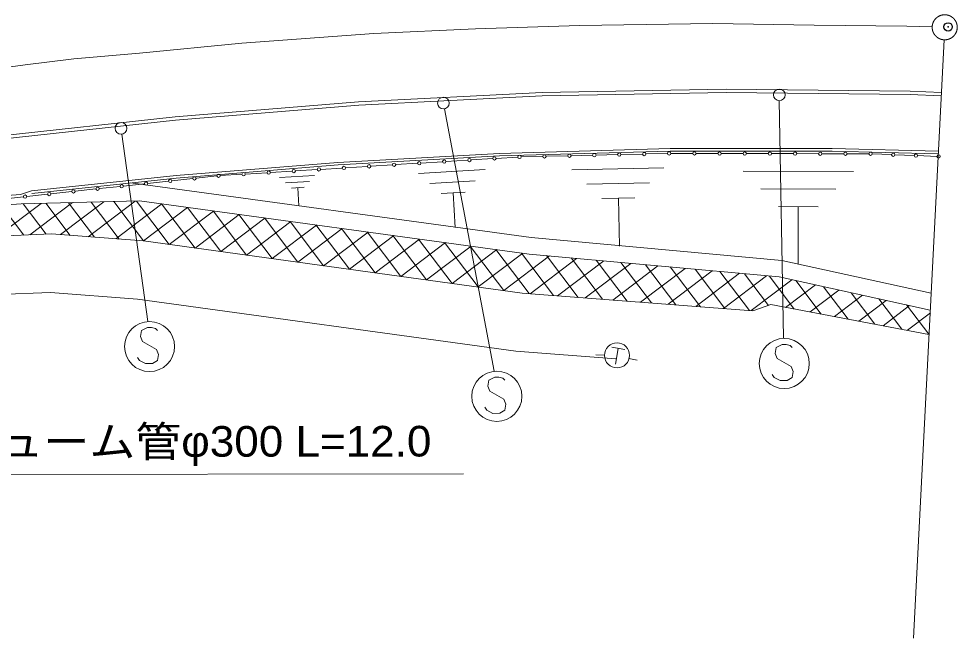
# Model space of a CAD drawing. Units: millimetres, scale not verified. Extents: x 40000 to 680000, y 20000 to 380000.
# Drawn here: x 518204 to 574409, y 248833 to 285922 of the extents above; entities that cross this region are included whole.
import ezdxf
from ezdxf.enums import TextEntityAlignment as Align

# ---------------------------------------------------------------- set-up
doc = ezdxf.new("R2010")
doc.units = ezdxf.units.MM
doc.header["$LTSCALE"] = 1000
doc.header["$PDMODE"] = 32
doc.header["$PDSIZE"] = 500
doc.linetypes.add('CHAIN', pattern=[18.5, 12, -1.5, 3.5, -1.5])
for name, color, linetype, lineweight in [('M-BMK', 2, 'CHAIN', 13), ('M-BMK-OTRS', 5, 'Continuous', 13), ('M-STR-HTXT', 7, 'Continuous', 13), ('M-STR-STRC', 7, 'Continuous', 13), ('M-WORK', 1, 'Continuous', 13)]:
    doc.layers.add(name, color=color, linetype=linetype, lineweight=lineweight)
doc.layers.add('M-OTRS', color=6, linetype='Continuous')
doc.styles.add('ＭＳ Ｐゴシック', font='')
doc.styles.get('ＭＳ Ｐゴシック').set_extended_font_data('MS PGothic')

msp = doc.modelspace()

# ---------------------------------------------------------------- linework, layer by layer
at = {"layer": 'M-BMK'}
msp.add_lwpolyline([(475139, 275762), (487012, 278142), (492106, 279100), (504299, 281164), (515286, 282718), (518595, 283169), (521503, 283521), (525442, 283864), (531562, 284454), (539475, 285049), (545568, 285317), (551795, 285526), (559773, 285632), (565839, 285548), (571391, 285486), (572910, 285436)], dxfattribs=at)
msp.add_circle((573659, 285412), 750, dxfattribs=at)
at = {"layer": 'M-BMK-OTRS'}
msp.add_line((573621, 284663), (571787, 248833), dxfattribs=at)
at = {"layer": 'M-OTRS'}
msp.add_point((573861, 285434), dxfattribs=at)
at = {"layer": 'M-STR-HTXT'}
msp.add_lwpolyline([(507030, 280095), (514184, 258633), (544848, 258668)], dxfattribs=at)
at = {"layer": 'M-STR-STRC'}
for p, q in [((543700, 280530), (546670, 264820)), ((563747, 281021), (564000, 266823)), ((524377, 279013), (525938, 267806)), ((549587, 277683), (548293, 277653)), ((551081, 277718), (549787, 277688)), ((552575, 277753), (551281, 277723)), ((554069, 277787), (552775, 277757)), ((555563, 277822), (554269, 277792)), ((557057, 277857), (555763, 277827)), ((558565, 277857), (557257, 277859)), ((560073, 277854), (558765, 277856)), ((561581, 277851), (560273, 277854)), ((563089, 277849), (561781, 277851)), ((564597, 277846), (563289, 277848)), ((566105, 277843), (564797, 277846)), ((567612, 277841), (566305, 277843)), ((569120, 277838), (567812, 277841)), ((570477, 277789), (569320, 277834)), ((571834, 277737), (570677, 277782)), ((573191, 277684), (572034, 277729)), ((540584, 277175), (539282, 277093)), ((542086, 277269), (540784, 277187)), ((543588, 277363), (542285, 277281)), ((545089, 277457), (543787, 277375)), ((546591, 277551), (545289, 277469)), ((548093, 277644), (546791, 277563)), ((531573, 276611), (530271, 276530)), ((533075, 276705), (531773, 276624)), ((534577, 276799), (533275, 276718)), ((536079, 276893), (534776, 276812)), ((537580, 276987), (536278, 276906)), ((539082, 277081), (537780, 277000)), ((525725, 276043), (524475, 275908)), ((527174, 276200), (525924, 276065)), ((528623, 276357), (527373, 276221)), ((530072, 276513), (528822, 276378)), ((519930, 275417), (518680, 275282)), ((521379, 275574), (520129, 275439)), ((522828, 275730), (521578, 275595)), ((524277, 275887), (523027, 275752)), ((518481, 275261), (517231, 275126)), ((525557, 267254), (525498, 266894)), ((525917, 267435), (525557, 267254)), ((526157, 267435), (525917, 267435)), ((526397, 267375), (526157, 267435)), ((526517, 267255), (526397, 267375)), ((525498, 266894), (525618, 266594)), ((525618, 266594), (526458, 266115)), ((563929, 266424), (563569, 266244)), ((564169, 266425), (563929, 266424)), ((564409, 266365), (564169, 266425)), ((526458, 266115), (526579, 265816)), ((563569, 266244), (563509, 265884)), ((563509, 265884), (563630, 265584)), ((564529, 266245), (564409, 266365)), ((525439, 265454), (525319, 265634)), ((525799, 265275), (525439, 265454)), ((526519, 265455), (526219, 265275)), ((526579, 265816), (526519, 265455)), ((563630, 265584), (564470, 265105)), ((526219, 265275), (525799, 265275)), ((564470, 265105), (564590, 264805)), ((564590, 264805), (564531, 264445)), ((546354, 264278), (546294, 263918)), ((546714, 264458), (546354, 264278)), ((546954, 264459), (546714, 264458)), ((547194, 264399), (546954, 264459)), ((547314, 264279), (547194, 264399)), ((563451, 264444), (563331, 264624)), ((563811, 264264), (563451, 264444)), ((564231, 264265), (563811, 264264)), ((564531, 264445), (564231, 264265)), ((546294, 263918), (546415, 263618)), ((546415, 263618), (547255, 263139)), ((547255, 263139), (547375, 262839)), ((546236, 262478), (546116, 262658)), ((546596, 262298), (546236, 262478)), ((547316, 262479), (547016, 262299)), ((547375, 262839), (547316, 262479)), ((547016, 262299), (546596, 262298))]:
    msp.add_line(p, q, dxfattribs=at)
for centre, radius in [((563752, 281367), 350), ((543635, 280872), 350), ((524329, 279362), 350), ((546691, 277557), 100), ((548193, 277651), 100), ((549687, 277685), 100), ((551181, 277720), 100), ((552675, 277755), 100), ((554169, 277790), 100), ((555663, 277824), 100), ((557157, 277859), 100), ((558665, 277857), 100), ((560173, 277854), 100), ((561681, 277851), 100), ((563189, 277849), 100), ((564697, 277846), 100), ((566205, 277843), 100), ((567712, 277841), 100), ((569220, 277838), 100), ((570577, 277785), 100), ((571934, 277733), 100), ((573291, 277680), 100), ((537680, 276993), 100), ((539182, 277087), 100), ((540684, 277181), 100), ((542186, 277275), 100), ((543687, 277369), 100), ((545189, 277463), 100), ((530171, 276524), 100), ((531673, 276618), 100), ((533175, 276712), 100), ((534677, 276805), 100), ((536178, 276899), 100), ((524376, 275898), 100), ((525825, 276054), 100), ((527274, 276211), 100), ((528722, 276367), 100), ((520029, 275428), 100), ((521478, 275585), 100), ((522927, 275741), 100), ((518581, 275272), 100), ((526038, 266295), 1500), ((564050, 265284), 1500), ((546835, 263318), 1500)]:
    msp.add_circle(centre, radius, dxfattribs=at)
at = {"layer": 'M-WORK'}
for p, q in [((560564, 281699), (549552, 281513)), ((571592, 281585), (560564, 281699)), ((573459, 281509), (571592, 281585)), ((549552, 281513), (538550, 280951)), ((549559, 281313), (538563, 280752)), ((560565, 281499), (549559, 281313)), ((571587, 281385), (560565, 281499)), ((573449, 281310), (571587, 281385)), ((538550, 280951), (527570, 280060)), ((538563, 280752), (527589, 279861)), ((527570, 280060), (516618, 278863)), ((527589, 279861), (516643, 278664)), ((537315, 277323), (546988, 277862)), ((537325, 277173), (546995, 277712)), ((546988, 277862), (557212, 278146)), ((546995, 277712), (557214, 277996)), ((557212, 278146), (566917, 278146)), ((557214, 277996), (566915, 277996)), ((566915, 277996), (573272, 277843)), ((566917, 278146), (573279, 277993)), ((527623, 276533), (537315, 277323)), ((527637, 276383), (537325, 277173)), ((518967, 275615), (527623, 276533)), ((533825, 276412), (535921, 276543)), ((542142, 276652), (546134, 276901)), ((551331, 276871), (556829, 276998)), ((561595, 276791), (568195, 276780)), ((518983, 275465), (527637, 276383)), ((548890, 272828), (524915, 276095)), ((535607, 276187), (534182, 276098)), ((545535, 276223), (542820, 276053)), ((555970, 276098), (552231, 276011)), ((518313, 275391), (518967, 275615)), ((534538, 275783), (535293, 275830)), ((534915, 275807), (534983, 274717)), ((543499, 275454), (544936, 275544)), ((544218, 275499), (544348, 273423)), ((567138, 275726), (562650, 275734)), ((514676, 275130), (518313, 275391)), ((514736, 274583), (518353, 274842)), ((519538, 274871), (516948, 272908)), ((525443, 275013), (518353, 274842)), ((518471, 274845), (519851, 273025)), ((521419, 274916), (518872, 272985)), ((519826, 274878), (521285, 272953)), ((523300, 274961), (520707, 272996)), ((521182, 274910), (522749, 272843)), ((525181, 275007), (522364, 272872)), ((522537, 274943), (524213, 272732)), ((523893, 274976), (525677, 272622)), ((525248, 275008), (527218, 272410)), ((548777, 271834), (525443, 275013)), ((553131, 275152), (555110, 275198)), ((554121, 275175), (554187, 272316)), ((517158, 274756), (518511, 272971)), ((526772, 274832), (524020, 272747)), ((528316, 274622), (525677, 272622)), ((526761, 274834), (528759, 272197)), ((529859, 274411), (527218, 272410)), ((528300, 274624), (530300, 271985)), ((529839, 274414), (531841, 271773)), ((563704, 274676), (566080, 274672)), ((564892, 274674), (564886, 271242)), ((531403, 274201), (528759, 272197)), ((532946, 273991), (530300, 271985)), ((531378, 274204), (533382, 271561)), ((534490, 273780), (531841, 271773)), ((532918, 273995), (534923, 271348)), ((534457, 273785), (536464, 271136)), ((536034, 273570), (533382, 271561)), ((537577, 273360), (534923, 271348)), ((535996, 273575), (538005, 270924)), ((537535, 273366), (539546, 270712)), ((539074, 273156), (541087, 270499)), ((509772, 272620), (520164, 273037)), ((520164, 273037), (525677, 272622)), ((525677, 272622), (548352, 269499)), ((539121, 273149), (536464, 271136)), ((540665, 272939), (538005, 270924)), ((542208, 272729), (539547, 270712)), ((540613, 272946), (542629, 270287)), ((542153, 272736), (544170, 270075)), ((563902, 271454), (548890, 272828)), ((543752, 272518), (541088, 270499)), ((545295, 272308), (542629, 270287)), ((543692, 272527), (545711, 269863)), ((546839, 272098), (544170, 270075)), ((545231, 272317), (547252, 269650)), ((546770, 272107), (548771, 269467)), ((548383, 271887), (545711, 269863)), ((549987, 271723), (547252, 269650)), ((548309, 271897), (550236, 269354)), ((563749, 270463), (548777, 271834)), ((551612, 271574), (548825, 269463)), ((549809, 271739), (551702, 269242)), ((551292, 271603), (553167, 269130)), ((552776, 271468), (554632, 269018)), ((553237, 271425), (550479, 269336)), ((554862, 271277), (552133, 269209)), ((556486, 271128), (553787, 269082)), ((554259, 271332), (556097, 268906)), ((558111, 270979), (555441, 268956)), ((555742, 271196), (557563, 268793)), ((557225, 271060), (559028, 268681)), ((558708, 270925), (560493, 268569)), ((572844, 269492), (563902, 271454)), ((559736, 270831), (557096, 268829)), ((561361, 270682), (558750, 268702)), ((560191, 270789), (561959, 268457)), ((562986, 270533), (560404, 268576)), ((561674, 270653), (563109, 268760)), ((563157, 270517), (564653, 268544)), ((572792, 268480), (563749, 270463)), ((564498, 270299), (562058, 268449)), ((565911, 269989), (564133, 268642)), ((564744, 270245), (566262, 268241)), ((566399, 269882), (567872, 267939)), ((510046, 269128), (520103, 269532)), ((520103, 269532), (525306, 269140)), ((548352, 269499), (562166, 268441)), ((567323, 269679), (565592, 268367)), ((568735, 269370), (567051, 268093)), ((568055, 269519), (569481, 267636)), ((525306, 269140), (547980, 266017)), ((562166, 268441), (563249, 268808)), ((563249, 268808), (572718, 267028)), ((570148, 269060), (568510, 267819)), ((569710, 269156), (571091, 267334)), ((571560, 268750), (569970, 267545)), ((571365, 268793), (572700, 267031)), ((572804, 268312), (571429, 267270)), ((547980, 266017), (553967, 265558)), ((553728, 266253), (554495, 266111)), ((554111, 266182), (553936, 265238)), ((553271, 265787), (552771, 265810)), ((554751, 265587), (555238, 265475))]:
    msp.add_line(p, q, dxfattribs=at)
msp.add_circle((554034, 265769), 750, dxfattribs=at)

# ---------------------------------------------------------------- texts
at = {"layer": 'M-STR-HTXT', "style": 'ＭＳ Ｐゴシック', "width": 1.1}
msp.add_text('ヒューム管φ300 L=12.0', height=1833, rotation=0.065, dxfattribs=at).set_placement((514184, 259133), align=Align.BOTTOM_LEFT)

doc.saveas('drawing.dxf')
